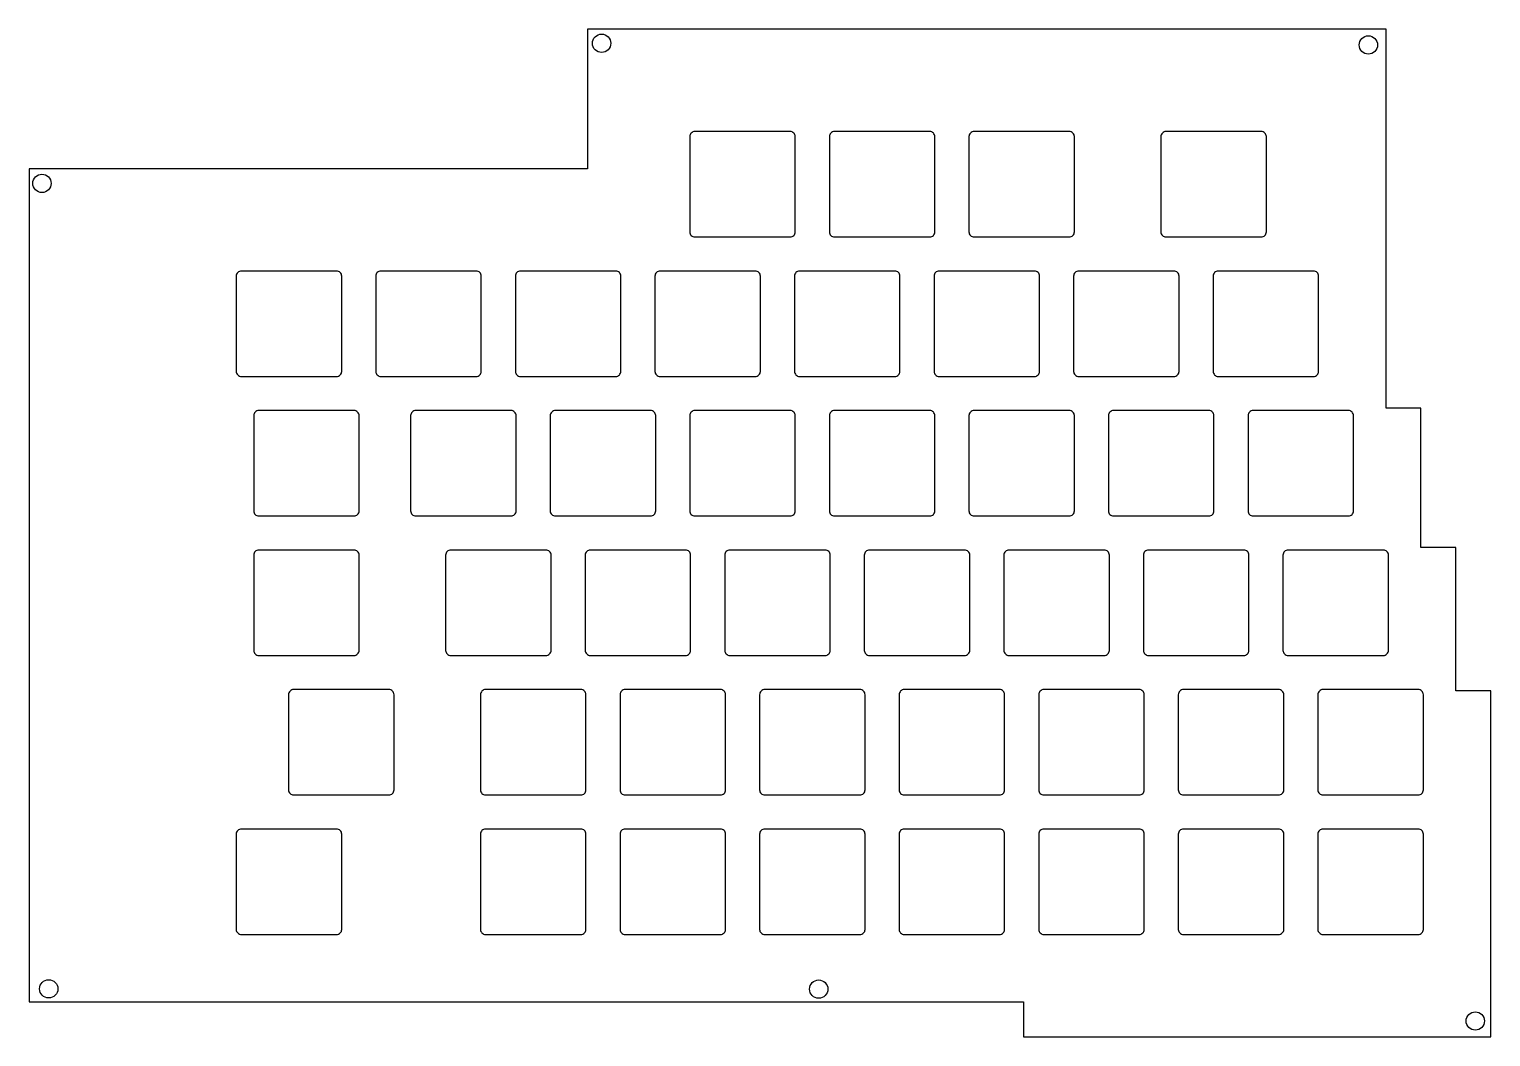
# Model space of a CAD drawing. Header units: millimetres. Extents: x -504 to -304, y 17 to 154.
import ezdxf

# ---------------------------------------------------------------- set-up
doc = ezdxf.new("R2010")
doc.units = ezdxf.units.MM
doc.layers.get('0').update_dxf_attribs({"linetype": 'CONTINUOUS'})

msp = doc.modelspace()

# ---------------------------------------------------------------- linework, layer by layer
msp.add_lwpolyline([(-308.79, 63.88), (-308.79, 83.43), (-313.55, 83.43), (-313.55, 102.48), (-318.31, 102.48), (-318.31, 154.22), (-427.33, 154.22), (-427.33, 135.17), (-503.53, 135.17), (-503.53, 21.4), (-367.79, 21.4), (-367.79, 16.63), (-304.03, 16.63), (-304.03, 63.88)], close=True)
for points in [[(-398.96, 139.55, 0.414214), (-399.66, 140.25), (-412.66, 140.25, 0.414214), (-413.36, 139.55), (-413.36, 126.55, 0.414214), (-412.66, 125.85), (-399.66, 125.85, 0.414214), (-398.96, 126.55)], [(-379.91, 139.55, 0.414214), (-380.61, 140.25), (-393.61, 140.25, 0.414214), (-394.31, 139.55), (-394.31, 126.55, 0.414214), (-393.61, 125.85), (-380.61, 125.85, 0.414214), (-379.91, 126.55)], [(-360.86, 139.55, 0.414214), (-361.56, 140.25), (-374.56, 140.25, 0.414214), (-375.26, 139.55), (-375.26, 126.55, 0.414214), (-374.56, 125.85), (-361.56, 125.85, 0.414214), (-360.86, 126.55)], [(-334.66, 139.55, 0.414214), (-335.36, 140.25), (-348.36, 140.25, 0.414214), (-349.06, 139.55), (-349.06, 126.55, 0.414214), (-348.36, 125.85), (-335.36, 125.85, 0.414214), (-334.66, 126.55)], [(-460.87, 120.5, 0.414214), (-461.57, 121.2), (-474.57, 121.2, 0.414214), (-475.27, 120.5), (-475.27, 107.5, 0.414214), (-474.57, 106.8), (-461.57, 106.8, 0.414214), (-460.87, 107.5)], [(-441.82, 120.5, 0.414214), (-442.52, 121.2), (-455.52, 121.2, 0.414214), (-456.22, 120.5), (-456.22, 107.5, 0.414214), (-455.52, 106.8), (-442.52, 106.8, 0.414214), (-441.82, 107.5)], [(-422.77, 120.5, 0.414214), (-423.47, 121.2), (-436.47, 121.2, 0.414214), (-437.17, 120.5), (-437.17, 107.5, 0.414214), (-436.47, 106.8), (-423.47, 106.8, 0.414214), (-422.77, 107.5)], [(-403.72, 120.5, 0.414214), (-404.42, 121.2), (-417.42, 121.2, 0.414214), (-418.12, 120.5), (-418.12, 107.5, 0.414214), (-417.42, 106.8), (-404.42, 106.8, 0.414214), (-403.72, 107.5)], [(-384.67, 120.5, 0.414214), (-385.37, 121.2), (-398.37, 121.2, 0.414214), (-399.07, 120.5), (-399.07, 107.5, 0.414214), (-398.37, 106.8), (-385.37, 106.8, 0.414214), (-384.67, 107.5)], [(-365.62, 120.5, 0.414214), (-366.32, 121.2), (-379.32, 121.2, 0.414214), (-380.02, 120.5), (-380.02, 107.5, 0.414214), (-379.32, 106.8), (-366.32, 106.8, 0.414214), (-365.62, 107.5)], [(-346.57, 120.5, 0.414214), (-347.27, 121.2), (-360.27, 121.2, 0.414214), (-360.97, 120.5), (-360.97, 107.5, 0.414214), (-360.27, 106.8), (-347.27, 106.8, 0.414214), (-346.57, 107.5)], [(-327.52, 120.5, 0.414214), (-328.22, 121.2), (-341.22, 121.2, 0.414214), (-341.92, 120.5), (-341.92, 107.5, 0.414214), (-341.22, 106.8), (-328.22, 106.8, 0.414214), (-327.52, 107.5)], [(-458.49, 101.45, 0.414214), (-459.19, 102.15), (-472.19, 102.15, 0.414214), (-472.89, 101.45), (-472.89, 88.45, 0.414214), (-472.19, 87.75), (-459.19, 87.75, 0.414214), (-458.49, 88.45)], [(-437.06, 101.45, 0.414214), (-437.76, 102.15), (-450.76, 102.15, 0.414214), (-451.46, 101.45), (-451.46, 88.45, 0.414214), (-450.76, 87.75), (-437.76, 87.75, 0.414214), (-437.06, 88.45)], [(-418.01, 101.45, 0.414214), (-418.71, 102.15), (-431.71, 102.15, 0.414214), (-432.41, 101.45), (-432.41, 88.45, 0.414214), (-431.71, 87.75), (-418.71, 87.75, 0.414214), (-418.01, 88.45)], [(-398.96, 101.45, 0.414214), (-399.66, 102.15), (-412.66, 102.15, 0.414214), (-413.36, 101.45), (-413.36, 88.45, 0.414214), (-412.66, 87.75), (-399.66, 87.75, 0.414214), (-398.96, 88.45)], [(-379.91, 101.45, 0.414214), (-380.61, 102.15), (-393.61, 102.15, 0.414214), (-394.31, 101.45), (-394.31, 88.45, 0.414214), (-393.61, 87.75), (-380.61, 87.75, 0.414214), (-379.91, 88.45)], [(-360.86, 101.45, 0.414214), (-361.56, 102.15), (-374.56, 102.15, 0.414214), (-375.26, 101.45), (-375.26, 88.45, 0.414214), (-374.56, 87.75), (-361.56, 87.75, 0.414214), (-360.86, 88.45)], [(-341.81, 101.45, 0.414214), (-342.51, 102.15), (-355.51, 102.15, 0.414214), (-356.21, 101.45), (-356.21, 88.45, 0.414214), (-355.51, 87.75), (-342.51, 87.75, 0.414214), (-341.81, 88.45)], [(-322.76, 101.45, 0.414214), (-323.46, 102.15), (-336.46, 102.15, 0.414214), (-337.16, 101.45), (-337.16, 88.45, 0.414214), (-336.46, 87.75), (-323.46, 87.75, 0.414214), (-322.76, 88.45)], [(-458.49, 82.4, 0.414214), (-459.19, 83.1), (-472.19, 83.1, 0.414214), (-472.89, 82.4), (-472.89, 69.4, 0.414214), (-472.19, 68.7), (-459.19, 68.7, 0.414214), (-458.49, 69.4)], [(-432.29, 82.4, 0.414214), (-432.99, 83.1), (-445.99, 83.1, 0.414214), (-446.69, 82.4), (-446.69, 69.4, 0.414214), (-445.99, 68.7), (-432.99, 68.7, 0.414214), (-432.29, 69.4)], [(-413.24, 82.4, 0.414214), (-413.94, 83.1), (-426.94, 83.1, 0.414214), (-427.64, 82.4), (-427.64, 69.4, 0.414214), (-426.94, 68.7), (-413.94, 68.7, 0.414214), (-413.24, 69.4)], [(-394.19, 82.4, 0.414214), (-394.89, 83.1), (-407.89, 83.1, 0.414214), (-408.59, 82.4), (-408.59, 69.4, 0.414214), (-407.89, 68.7), (-394.89, 68.7, 0.414214), (-394.19, 69.4)], [(-375.14, 82.4, 0.414214), (-375.84, 83.1), (-388.84, 83.1, 0.414214), (-389.54, 82.4), (-389.54, 69.4, 0.414214), (-388.84, 68.7), (-375.84, 68.7, 0.414214), (-375.14, 69.4)], [(-356.09, 82.4, 0.414214), (-356.79, 83.1), (-369.79, 83.1, 0.414214), (-370.49, 82.4), (-370.49, 69.4, 0.414214), (-369.79, 68.7), (-356.79, 68.7, 0.414214), (-356.09, 69.4)], [(-337.04, 82.4, 0.414214), (-337.74, 83.1), (-350.74, 83.1, 0.414214), (-351.44, 82.4), (-351.44, 69.4, 0.414214), (-350.74, 68.7), (-337.74, 68.7, 0.414214), (-337.04, 69.4)], [(-317.99, 82.4, 0.414214), (-318.69, 83.1), (-331.69, 83.1, 0.414214), (-332.39, 82.4), (-332.39, 69.4, 0.414214), (-331.69, 68.7), (-318.69, 68.7, 0.414214), (-317.99, 69.4)], [(-453.73, 63.35, 0.414214), (-454.43, 64.05), (-467.43, 64.05, 0.414214), (-468.13, 63.35), (-468.13, 50.35, 0.414214), (-467.43, 49.65), (-454.43, 49.65, 0.414214), (-453.73, 50.35)], [(-427.53, 63.35, 0.414214), (-428.23, 64.05), (-441.23, 64.05, 0.414214), (-441.93, 63.35), (-441.93, 50.35, 0.414214), (-441.23, 49.65), (-428.23, 49.65, 0.414214), (-427.53, 50.35)], [(-408.48, 63.35, 0.414214), (-409.18, 64.05), (-422.18, 64.05, 0.414214), (-422.88, 63.35), (-422.88, 50.35, 0.414214), (-422.18, 49.65), (-409.18, 49.65, 0.414214), (-408.48, 50.35)], [(-389.43, 63.35, 0.414214), (-390.13, 64.05), (-403.13, 64.05, 0.414214), (-403.83, 63.35), (-403.83, 50.35, 0.414214), (-403.13, 49.65), (-390.13, 49.65, 0.414214), (-389.43, 50.35)], [(-370.38, 63.35, 0.414214), (-371.08, 64.05), (-384.08, 64.05, 0.414214), (-384.78, 63.35), (-384.78, 50.35, 0.414214), (-384.08, 49.65), (-371.08, 49.65, 0.414214), (-370.38, 50.35)], [(-351.33, 63.35, 0.414214), (-352.03, 64.05), (-365.03, 64.05, 0.414214), (-365.73, 63.35), (-365.73, 50.35, 0.414214), (-365.03, 49.65), (-352.03, 49.65, 0.414214), (-351.33, 50.35)], [(-332.28, 63.35, 0.414214), (-332.98, 64.05), (-345.98, 64.05, 0.414214), (-346.68, 63.35), (-346.68, 50.35, 0.414214), (-345.98, 49.65), (-332.98, 49.65, 0.414214), (-332.28, 50.35)], [(-313.23, 63.35, 0.414214), (-313.93, 64.05), (-326.93, 64.05, 0.414214), (-327.63, 63.35), (-327.63, 50.35, 0.414214), (-326.93, 49.65), (-313.93, 49.65, 0.414214), (-313.23, 50.35)], [(-460.87, 44.3, 0.414214), (-461.57, 45), (-474.57, 45, 0.414214), (-475.27, 44.3), (-475.27, 31.3, 0.414214), (-474.57, 30.6), (-461.57, 30.6, 0.414214), (-460.87, 31.3)], [(-427.53, 44.3, 0.414214), (-428.23, 45), (-441.23, 45, 0.414214), (-441.93, 44.3), (-441.93, 31.3, 0.414214), (-441.23, 30.6), (-428.23, 30.6, 0.414214), (-427.53, 31.3)], [(-408.48, 44.3, 0.414214), (-409.18, 45), (-422.18, 45, 0.414214), (-422.88, 44.3), (-422.88, 31.3, 0.414214), (-422.18, 30.6), (-409.18, 30.6, 0.414214), (-408.48, 31.3)], [(-389.43, 44.3, 0.414214), (-390.13, 45), (-403.13, 45, 0.414214), (-403.83, 44.3), (-403.83, 31.3, 0.414214), (-403.13, 30.6), (-390.13, 30.6, 0.414214), (-389.43, 31.3)], [(-370.38, 44.3, 0.414214), (-371.08, 45), (-384.08, 45, 0.414214), (-384.78, 44.3), (-384.78, 31.3, 0.414214), (-384.08, 30.6), (-371.08, 30.6, 0.414214), (-370.38, 31.3)], [(-351.33, 44.3, 0.414214), (-352.03, 45), (-365.03, 45, 0.414214), (-365.73, 44.3), (-365.73, 31.3, 0.414214), (-365.03, 30.6), (-352.03, 30.6, 0.414214), (-351.33, 31.3)], [(-332.28, 44.3, 0.414214), (-332.98, 45), (-345.98, 45, 0.414214), (-346.68, 44.3), (-346.68, 31.3, 0.414214), (-345.98, 30.6), (-332.98, 30.6, 0.414214), (-332.28, 31.3)], [(-313.23, 44.3, 0.414214), (-313.93, 45), (-326.93, 45, 0.414214), (-327.63, 44.3), (-327.63, 31.3, 0.414214), (-326.93, 30.6), (-313.93, 30.6, 0.414214), (-313.23, 31.3)]]:
    msp.add_lwpolyline(points, format="xyb", close=True)
for centre in [(-425.4, 152.3), (-320.73, 152.07), (-501.79, 133.17), (-500.86, 23.18), (-395.76, 23.14), (-306.14, 18.79)]:
    msp.add_circle(centre, 1.25)

doc.saveas('drawing.dxf')
